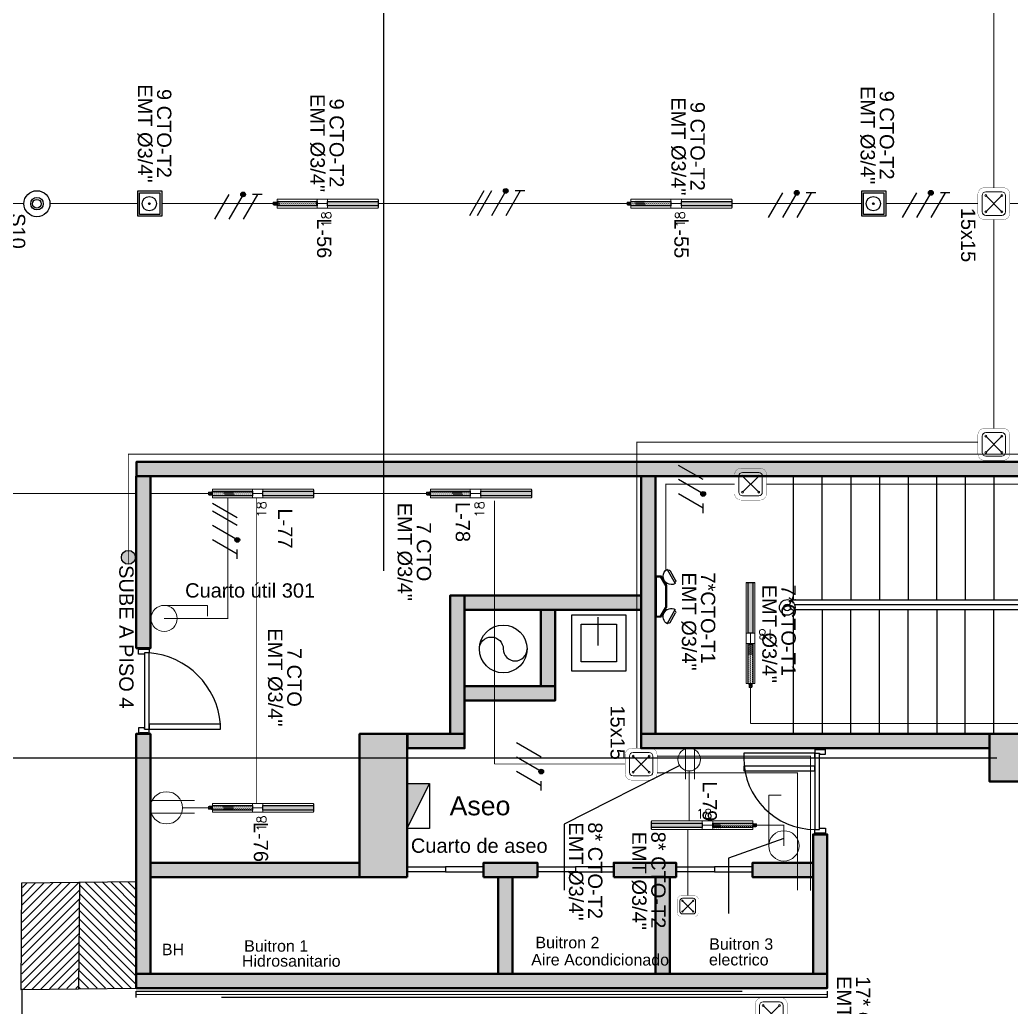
# Model space of a CAD drawing. Header units: millimetres. Extents: x -430 to 508, y 26 to 957.
# Drawn here: x 168.14 to 178.53, y 51.62 to 61.96 of the extents above; entities that cross this region are included whole.
import ezdxf
from ezdxf.enums import TextEntityAlignment as Align
from ezdxf.lldxf.tags import DXFTag

# ---------------------------------------------------------------- set-up
doc = ezdxf.new("R2010")
doc.units = ezdxf.units.MM
for name, pattern in [('Center', [50.8, 31.75, -6.35, 6.35, -6.35]), ('CENTER2', [28.575, 19.05, -3.175, 3.175, -3.175]), ('CONTINUA', [0]), ('DASHED2', [9.525, 6.35, -3.175]), ('HIDDEN', [9.525, 6.35, -3.175]), ('LÍNEAS_OCULTASX2', [0.75, 0.5, -0.25])]:
    doc.linetypes.add(name, pattern=pattern)
for name, color, linetype in [('-ALAMBRADO', 7, 'Continuous'), ('-CN-GYD-ILUMINACION-EM', 1, 'Continuous'), ('-CN-GYD-TEXTOS', 7, 'Continuous'), ('-parquead', 8, 'Continuous'), ('A-HATCH CONCRETO', 8, 'Continuous'), ('AMOBLAMIENTO', 8, 'Continuous'), ('AREA CIRCULACION', 8, 'Continuous'), ('AREA PARQUEO', 8, 'Continuous'), ('CAJA DE PASO', 86, 'Continuous'), ('F-2', 8, 'Continuous'), ('GG_EMERGENCIA 03', 1, 'Continuous'), ('GG_LUMINARIA LED HERMETICA', 1, 'Continuous'), ('GG_PISO 3', 8, 'Continuous'), ('LUMINARIA DE EMERGENCIA', 1, 'Continuous'), ('LUZ LED INDIRECTA', 7, 'Continuous'), ('MUEBLE', 8, 'Continuous'), ('NORTE', 7, 'Continuous'), ('SENSOR MOVIMIENTO', 3, 'Continuous'), ('TB', 7, 'Continuous'), ('Textos-espacios', 8, 'Continuous')]:
    doc.layers.add(name, color=color, linetype=linetype)
for name, color, linetype, lineweight in [('-CN-GYD-INTERRUPTORES DE PARED', 3, 'Continuous', 20), ('-CN-GYD-TOMACORRIENTES', 1, 'Continuous', 18), ('-CN-GYD-TUBERÍA PRINCIPAL ILUMINACION', 5, 'Continuous', 5), ('-CN-GYD-TUBERÍA TOMACORRIENTE PVC', 86, 'Continuous', 18), ('-EL-Texto Tomas', 7, 'Continuous', 0), ('_TEXTO', 7, 'Continuous', 9), ('Estructura', 250, 'Continuous', 40), ('LUMINARIA DE EMERGENCIA PARA SOBREPONER', 1, 'Continuous', 25), ('Muro', 250, 'Continuous', 40), ('TEXTOS', 250, 'Continuous', 20)]:
    doc.layers.add(name, color=color, linetype=linetype, lineweight=lineweight)
doc.layers.add('Columna', color=7, linetype='Continuous', lineweight=40, true_color=0x4d4d4d)
doc.layers.add('DIM-25', color=8, linetype='Continuous', plot=False)
doc.layers.add('EJE-ESTRUCTURA', color=7, linetype='Center', true_color=0xbdbdbd)
doc.layers.add('JCA_HATCH 254', color=7, linetype='Continuous', true_color=0xcfcfcf)
doc.styles.add('CORPORATIVO', font='simplex.shx')
doc.styles.add('GYD', font='arial.ttf', dxfattribs={"height": 2.5})
doc.styles.add('ROMANS', font='arial.ttf')
doc.styles.get("Standard").update_dxf_attribs({"font": 'arial.ttf'})
tags = doc.linetypes.add('EMT_LINE', pattern='A,0.5,-0.2,["EMT",Standard,S=0.1,R=0,X=-0.1,Y=-0.05],-0.25', length=0.95).pattern_tags.tags
tags[6] = DXFTag(74, 10)
pattern_1 = [(270, (73.633, 4.985), (10.40324, -6.00631), [1.50158, -10.51105]), (360, (73.6335, 4.2344), (10.40324, 6.00631), [0.75079, -20.05569]), (360, (73.6335, 4.047), (10.40324, 6.00631), [0.60063, -20.20584]), (360, (73.6335, 4.422), (10.40324, 6.00631), [0.60063, -20.20584]), (330, (73.633, 3.859), (10.40324, 6.00631), [0.4805, -11.53212]), (30, (73.633, 4.61), (4e-09, 12.01262), [0.4805, -11.53212])]

# ---------------------------------------------------------------- blocks, each defined once
blk = doc.blocks.new('GG_HERMETICA')
h = blk.add_hatch()
h.set_pattern_fill('SWAMP', color=252, scale=0.472938, angle=270)
h.set_pattern_definition(pattern_1)
h.paths.add_polyline_path([(-20, -24), (-20, 23), (-550, 23), (-550, -24)])
h = blk.add_hatch()
h.set_pattern_fill('SWAMP', color=252, scale=0.472938, angle=270)
h.set_pattern_definition(pattern_1)
h.paths.add_polyline_path([(509, -24), (509, 24), (90, 23), (90, -24)])
at = {"layer": '-CN-GYD-INTERRUPTORES DE PARED', "color": 1}
blk.add_line((-20, 0), (90, 0), dxfattribs=at)
at = {"layer": '-CN-GYD-INTERRUPTORES DE PARED', "color": 1, "extrusion": (0, 0, -1)}
blk.add_lwpolyline([(20, -46), (550, -46), (550, 46), (20, 46)], dxfattribs=at)
at = {"layer": '-CN-GYD-INTERRUPTORES DE PARED', "color": 1}
for points in [[(509, -46), (509, 46)], [(513, 8), (512, 7), (512, 3), (511, 0), (511, -13), (509, -13), (509, 0), (509, 13), (511, 13), (511, 0), (512, -3), (512, -7), (513, -8)], [(519, 12), (519, 17), (513, 17), (513, 17), (512, 16), (511, 15), (511, 13), (512, 12), (513, 11), (519, 11)], [(513, 11), (513, 8), (519, 8)], [(518, 17), (518, 11), (518, 8), (518, 0), (518, -8), (518, -11), (518, -17)], [(528, -12), (528, -16), (520, -16), (520, -12), (520, 0), (520, 12), (519, 12), (519, 0), (519, -12), (520, -12)], [(520, 12), (520, 16), (528, 16), (528, 12)], [(528, 8), (520, 8)], [(541, -14), (540, -16), (530, -16), (530, -12), (530, 0), (530, 12), (528, 12), (528, 0), (528, -12), (530, -12)], [(530, 12), (530, 16), (540, 16), (541, 14)], [(530, 7), (540, 7), (540, 9), (530, 9)], [(540, 9), (541, 11)], [(540, 7), (541, 4)], [(519, -12), (519, -17), (513, -17), (513, -17), (512, -16), (511, -15), (511, -13), (512, -12), (513, -11), (519, -11)], [(513, -11), (513, -8), (519, -8)], [(528, -8), (520, -8)], [(530, -7), (540, -7), (540, -9), (530, -9)], [(540, -7), (541, -4)], [(540, -9), (541, -11)]]:
    blk.add_lwpolyline(points, dxfattribs=at)
blk.add_lwpolyline([(550, -11), (550, 0), (550, 11), (548, 14), (546, 14), (541, 14), (541, 0), (541, -14), (546, -14), (548, -14)], close=True, dxfattribs=at)
for points in [[(509, 46, 0), (90, 46, 0), (-20, 46, 0), (-20, -46, 0), (90, -46, 0), (90, 46, 0)], [(90, -46, 0), (509, -46, 0)]]:
    blk.add_polyline3d(points, dxfattribs=at)
at = {"ltscale": 0.3}
blk.add_line((-550, -40), (-550, 40), dxfattribs=at)
at = {"color": 1}
blk.add_lwpolyline([(-20, 23), (-20, -24), (-550, -24), (-550, 23)], close=True, dxfattribs=at)
blk.add_lwpolyline([(509, -24), (90, -24), (90, 23), (509, 23)], dxfattribs=at)
at = {"color": 7, "style": 'CORPORATIVO', "flags": 1}
for tag, p in [('TIPOCONTROL', (-554, 0)), ('CONTROL', (-554, 10)), ('ACTUADOR', (-554, -10))]:
    blk.add_attdef(tag, text='', height=2, dxfattribs=at).set_placement(p, align=Align.MIDDLE_RIGHT)
at = {"color": 7, "style": 'CORPORATIVO'}
blk.add_attdef('IDENTIFICACION', text='', height=2, dxfattribs=at).set_placement((0, 82), align=Align.BOTTOM_CENTER)
at = {"color": 7, "style": 'CORPORATIVO', "flags": 1}
for tag, p in [('FABRICANTE', (553, 16)), ('REFERENCIA', (553, 5)), ('LOCALIZACION', (553, -5)), ('POTENCIA', (553, -16))]:
    blk.add_attdef(tag, text='', height=2, dxfattribs=at).set_placement(p, align=Align.MIDDLE_LEFT)
at = {"color": 7, "style": 'CORPORATIVO'}
blk.add_attdef('CIRCUITO', text='', height=2, dxfattribs=at).set_placement((532, -92), align=Align.TOP_LEFT)
blk = doc.blocks.new('O6C20-MDW')
at = {"layer": 'SENSOR MOVIMIENTO'}
for radius in [129.5, 62.1, 43.1]:
    blk.add_circle((63166.2, 32656.5), radius, dxfattribs=at)
blk = doc.blocks.new('Caja de paso')
at = {"layer": '-CN-GYD-TUBERÍA TOMACORRIENTE PVC', "const_width": 0.00173}
blk.add_lwpolyline([(-0.1111, 0.0667), (-0.1111, -0.0667, 0.414214), (-0.0667, -0.1111), (0.0667, -0.1111, 0.414214), (0.1111, -0.0667), (0.1111, 0.0667, 0.414214), (0.0667, 0.1111), (-0.0667, 0.1111, 0.414214)], format="xyb", close=True, dxfattribs=at)
at = {"layer": '-CN-GYD-TUBERÍA TOMACORRIENTE PVC'}
blk.add_lwpolyline([(-0.0566, -0.0819), (0.0566, -0.0819, 0.414214), (0.0819, -0.0566), (0.0819, 0.0566, 0.414214), (0.0566, 0.0819), (-0.0566, 0.0819, 0.414214), (-0.0819, 0.0566), (-0.0819, -0.0566, 0.414214)], format="xyb", close=True, dxfattribs=at)
at = {"layer": '-CN-GYD-TUBERÍA TOMACORRIENTE PVC', "linetype": 'LÍNEAS_OCULTASX2'}
for points in [[(-0.0566, 0.0566), (0.0566, -0.0566)], [(0.0566, 0.0566), (-0.0566, -0.0566)]]:
    blk.add_lwpolyline(points, dxfattribs=at)
at = {"layer": '-CN-GYD-TUBERÍA TOMACORRIENTE PVC'}
for centre in [(-0.0566, 0.0566), (0.0566, 0.0566), (-0.0566, -0.0566), (0.0566, -0.0566)]:
    blk.add_circle(centre, 0.00665, dxfattribs=at)
blk = doc.blocks.new('Tomas BD1')
at = {"lineweight": 0}
blk.add_line((0.115, -0.318), (0.115, 0.588), dxfattribs=at)
blk.add_lwpolyline([(-0.154, -0.297), (-0.154, 0.588)], dxfattribs=at)
blk.add_circle((0, 0), 0.338, dxfattribs=at)
at = {"layer": '-EL-Texto Tomas', "color": 7, "style": 'ROMANS'}
for tag, p, height, flags in [('POTENCIA(W)', (0.878, 0.595), 0.321, 9), ('TABLERO', (0.316, 0.654), 0.273, 8), ('CTO', (-0.059, 0.65), 0.273, 8)]:
    blk.add_attdef(tag, p, '', height=height, rotation=90, dxfattribs=dict(at, flags=flags))
at = {"layer": '-EL-Texto Tomas', "style": 'ROMANS', "flags": 9}
blk.add_attdef('USO', (-0.84, 0.589), '', height=0.35, rotation=90, dxfattribs=at)
blk = doc.blocks.new('TB')
at = {"layer": 'TB'}
h = blk.add_hatch(color=256, dxfattribs=at)
h.dxf.hatch_style = 1
h.paths.add_polyline_path([(0.1564, 0), (-0.1564, 0.1562), (-0.1564, 0)])
blk.add_lwpolyline([(-0.1564, 0.1562), (0.1564, 0.1562), (0.1564, 0), (-0.1564, 0)], close=True, dxfattribs=at)
blk.add_lwpolyline([(0.1564, 0), (-0.1564, 0.1562)], dxfattribs=at)
blk = doc.blocks.new('A$Cc7fbbbd8')
at = {"layer": 'GG_EMERGENCIA 03', "ltscale": 0.3}
h = blk.add_hatch(dxfattribs=at)
h.set_pattern_fill('ANSI31', color=256, scale=0.0005, angle=90)
h.set_pattern_definition([(135, (0.0614115, 0.0595737), (-0.00112253, -0.00112253), [])])
edge = h.paths.add_edge_path()
edge.add_arc((0.0614, 0.1), 0.00475, 0, 360)
for points in [[(-0.005, 0.0348), (-0.005, 0.1606), (0.1278, 0.1606), (0.1278, 0.0348)], [(0.005, 0.0448), (0.005, 0.1506), (0.1178, 0.1506), (0.1178, 0.0448)]]:
    blk.add_lwpolyline(points, close=True, dxfattribs=at)
for radius in [0.0376, 0.00475]:
    blk.add_circle((0.0614, 0.1), radius, dxfattribs=at)
blk = doc.blocks.new('AU_SENSOR MOVIMIENTO')
at = {"color": 0}
for radius in [0.08, 0.034]:
    blk.add_circle((0, 0), radius, dxfattribs=at)
blk = doc.blocks.new('*U528')
at = {"layer": '-CN-GYD-ILUMINACION-EM', "ltscale": 0.3}
for p, q in [((-145, 270), (-200, 170)), ((-114, 285), (-197, 136)), ((-119, 277), (-119, 277)), ((-193, 144), (-193, 144)), ((-145, -270), (-200, -170)), ((-114, -285), (-197, -136)), ((-193, -144), (-193, -144)), ((-119, -277), (-119, -277))]:
    blk.add_line(p, q, dxfattribs=at)
at = {"layer": '-CN-GYD-ILUMINACION-EM'}
for p, q in [((0, 217), (-46, 217)), ((0, -217), (0, 217)), ((-104, 116), (-104, -116)), ((-94, 114), (-94, -114)), ((0, 207), (-40, 207)), ((-40, -207), (0, -207)), ((-46, -217), (0, -217))]:
    blk.add_line(p, q, dxfattribs=at)
for points in [[(-46, 217), (-104, 116)], [(-96, 130), (-110, 138)], [(-40, 207), (-94, 114)], [(-56, 199), (-70, 208)], [(-96, -130), (-110, -138)], [(-46, -217), (-104, -116)], [(-40, -207), (-94, -114)], [(-56, -199), (-70, -208)]]:
    blk.add_lwpolyline(points, dxfattribs=at)
at = {"layer": '-CN-GYD-ILUMINACION-EM', "ltscale": 0.3}
for centre, radius, start, end in [((-156, 211), 85.5, 240.9715, 60.9715), ((-128, 260), 19.1, 60.9715, 150.9715), ((-183, 161), 19.1, 150.9715, 240.9715), ((-183, -161), 19.1, 119.0285, 209.0285), ((-156, -211), 85.5, 299.0285, 119.0285), ((-128, -260), 19.1, 209.0285, 299.0285)]:
    blk.add_arc(centre, radius, start, end, dxfattribs=at)
at = {"layer": '-CN-GYD-TEXTOS', "style": 'GYD'}
blk.add_attdef('5', (-68, -406), '', height=125, rotation=90, dxfattribs=at)
blk = doc.blocks.new('3x')
at = {"layer": '-ALAMBRADO'}
h = blk.add_hatch(color=256, dxfattribs=at)
edge = h.paths.add_edge_path()
edge.add_arc((0.078, 0.13), 0.025, 0, 360)
for p, q in [((-0.152, 0.13), (-0.302, -0.13)), ((-0.072, 0.13), (-0.222, -0.13)), ((0.078, 0.13), (-0.072, -0.13)), ((0.228, 0.13), (0.078, -0.13))]:
    blk.add_line(p, q, dxfattribs=at)
blk.add_lwpolyline([(0.278, 0.13), (0.178, 0.13)], dxfattribs=at)
blk.add_circle((0.078, 0.13), 0.025, dxfattribs=at)
blk = doc.blocks.new('*U27')
at = {"layer": '-ALAMBRADO'}
blk.add_blockref('3x', (0, 0), dxfattribs=at)
blk = doc.blocks.new('2x')
at = {"layer": '-ALAMBRADO'}
h = blk.add_hatch(color=256, dxfattribs=at)
edge = h.paths.add_edge_path()
edge.add_arc((0.075, 0.13), 0.025, 0, 360)
for p, q in [((-0.075, 0.13), (-0.225, -0.13)), ((0.075, 0.13), (-0.075, -0.13)), ((0.225, 0.13), (0.075, -0.13))]:
    blk.add_line(p, q, dxfattribs=at)
blk.add_lwpolyline([(0.275, 0.13), (0.175, 0.13)], dxfattribs=at)
blk.add_circle((0.075, 0.13), 0.025, dxfattribs=at)
blk = doc.blocks.new('*U23')
at = {"layer": '-ALAMBRADO'}
blk.add_blockref('2x', (0, 0), dxfattribs=at)
blk = doc.blocks.new('estructura etapa 3')
at = {"layer": 'Columna', "transparency": 33554687}
h = blk.add_hatch(color=256, dxfattribs=at)
h.dxf.hatch_style = 1
h.paths.add_polyline_path([(-876.45, -6659.124), (-876.95, -6659.124), (-876.95, -6657.624), (-876.45, -6657.624)])
h.paths.add_polyline_path([(-867.95, -6659.124), (-868.45, -6659.124), (-868.45, -6657.624), (-867.95, -6657.624)])
h.paths.add_polyline_path([(-860.452, -6659.124), (-860.952, -6659.124), (-860.952, -6657.624), (-860.452, -6657.624)])
h.paths.add_polyline_path([(-856.154, -6658.124), (-856.154, -6657.624), (-856.654, -6657.624), (-856.654, -6658.124)])
h.paths.add_polyline_path([(-883.95, -6659.124), (-884.45, -6659.124), (-884.45, -6657.624), (-883.95, -6657.624)])
h.paths.add_polyline_path([(-891.651, -6658.124), (-891.651, -6657.624), (-892.35, -6657.624), (-892.35, -6658.124)])
h.paths.add_polyline_path([(-849.354, -6658.124), (-849.354, -6657.624), (-850.055, -6657.624), (-850.055, -6658.124)])
h.paths.add_polyline_path([(-849.354, -6668.199), (-849.354, -6667.599), (-849.854, -6667.599), (-849.854, -6668.199)])
h.paths.add_polyline_path([(-856.154, -6668.149), (-856.154, -6667.649), (-856.654, -6667.649), (-856.654, -6668.149)])
h.paths.add_polyline_path([(-859.952, -6667.649), (-859.952, -6668.149), (-861.452, -6668.149), (-861.452, -6667.649)])
h.paths.add_polyline_path([(-868.95, -6667.649), (-868.95, -6668.149), (-867.45, -6668.149), (-867.45, -6667.649)])
h.paths.add_polyline_path([(-875.95, -6667.649), (-875.95, -6668.149), (-877.45, -6668.149), (-877.45, -6667.649)])
h.paths.add_polyline_path([(-884.95, -6667.649), (-884.95, -6668.149), (-883.45, -6668.149), (-883.45, -6667.649)])
h.paths.add_polyline_path([(-891.85, -6668.199), (-891.851, -6667.599), (-892.35, -6667.599), (-892.349, -6668.199)])
h.paths.add_polyline_path([(-891.85, -6676.199), (-891.85, -6675.599), (-892.349, -6675.599), (-892.349, -6676.199)])
h.paths.add_polyline_path([(-884.95, -6675.649), (-884.95, -6676.149), (-883.45, -6676.149), (-883.45, -6675.649)])
h.paths.add_polyline_path([(-875.95, -6675.649), (-875.95, -6676.149), (-877.45, -6676.149), (-877.45, -6675.649)])
h.paths.add_polyline_path([(-868.95, -6675.649), (-868.95, -6676.149), (-867.45, -6676.149), (-867.45, -6675.649)])
h.paths.add_polyline_path([(-859.952, -6675.649), (-859.952, -6676.149), (-861.452, -6676.149), (-861.452, -6675.649)])
h.paths.add_polyline_path([(-856.154, -6676.149), (-856.154, -6675.649), (-856.654, -6675.649), (-856.654, -6676.149)])
h.paths.add_polyline_path([(-849.354, -6676.199), (-849.354, -6675.599), (-849.854, -6675.599), (-849.854, -6676.199)])
h.paths.add_polyline_path([(-849.354, -6686.299), (-849.354, -6685.699), (-849.854, -6685.699), (-849.854, -6686.299)])
h.paths.add_polyline_path([(-856.154, -6686.249), (-856.154, -6685.749), (-856.654, -6685.749), (-856.654, -6686.249)])
h.paths.add_polyline_path([(-859.952, -6685.749), (-859.952, -6686.249), (-861.452, -6686.249), (-861.452, -6685.749)])
h.paths.add_polyline_path([(-868.95, -6685.749), (-868.95, -6686.249), (-867.45, -6686.249), (-867.45, -6685.749)])
h.paths.add_polyline_path([(-875.95, -6685.749), (-875.95, -6686.249), (-877.45, -6686.249), (-877.45, -6685.749)])
h.paths.add_polyline_path([(-884.95, -6685.749), (-884.95, -6686.249), (-883.45, -6686.249), (-883.45, -6685.749)])
h.paths.add_polyline_path([(-891.847, -6686.299), (-891.851, -6685.699), (-892.35, -6685.699), (-892.346, -6686.299)])
h.paths.add_polyline_path([(-891.651, -6694.249), (-891.651, -6693.749), (-892.35, -6693.749), (-892.35, -6694.249)])
h.paths.add_polyline_path([(-884.95, -6693.749), (-884.95, -6694.249), (-883.45, -6694.249), (-883.45, -6693.749)])
h.paths.add_polyline_path([(-875.95, -6693.749), (-875.95, -6694.249), (-877.45, -6694.249), (-877.45, -6693.749)])
h.paths.add_polyline_path([(-868.95, -6693.749), (-868.95, -6694.249), (-867.45, -6694.249), (-867.45, -6693.749)])
h.paths.add_polyline_path([(-859.952, -6693.749), (-859.952, -6694.249), (-861.452, -6694.249), (-861.452, -6693.749)])
h.paths.add_polyline_path([(-856.054, -6694.249), (-856.054, -6693.749), (-856.654, -6693.749), (-856.654, -6694.249)])
h.paths.add_polyline_path([(-849.353, -6694.294), (-849.354, -6693.699), (-849.855, -6693.699), (-849.854, -6694.294)])
h.paths.add_polyline_path([(-849.358, -6703.974), (-849.353, -6703.374), (-849.854, -6703.374), (-849.859, -6703.974)])
h.paths.add_polyline_path([(-856.054, -6703.924), (-856.054, -6703.424), (-856.654, -6703.424), (-856.654, -6703.924)])
h.paths.add_polyline_path([(-861.847, -6703.424), (-860.347, -6703.424), (-860.347, -6703.924), (-861.847, -6703.924)])
h.paths.add_polyline_path([(-867.95, -6704.924), (-867.95, -6703.424), (-868.45, -6703.424), (-868.45, -6704.924)])
h.paths.add_polyline_path([(-876.45, -6704.924), (-876.45, -6703.424), (-876.95, -6703.424), (-876.95, -6704.924)])
h.paths.add_polyline_path([(-883.95, -6704.924), (-883.95, -6703.424), (-884.45, -6703.424), (-884.45, -6704.924)])
h.paths.add_polyline_path([(-891.651, -6703.924), (-891.651, -6703.424), (-892.35, -6703.424), (-892.35, -6703.924)])
h.paths.add_polyline_path([(-891.65, -6711.949), (-891.65, -6711.449), (-892.35, -6711.449), (-892.35, -6711.949)])
h.paths.add_polyline_path([(-883.95, -6709.549), (-883.95, -6711.949), (-884.45, -6711.949), (-884.45, -6709.549)])
h.paths.add_polyline_path([(-876.95, -6709.549), (-876.95, -6711.949), (-876.45, -6711.949), (-876.45, -6709.549)])
h.paths.add_polyline_path([(-868.45, -6709.549), (-868.45, -6711.949), (-867.95, -6711.949), (-867.95, -6709.549)])
h.paths.add_polyline_path([(-860.952, -6711.949), (-860.952, -6709.549), (-860.452, -6709.549), (-860.452, -6711.949)])
h.paths.add_polyline_path([(-855.954, -6711.949), (-855.954, -6711.449), (-856.654, -6711.449), (-856.654, -6711.949)])
h.paths.add_polyline_path([(-849.354, -6711.949), (-849.354, -6711.449), (-850.054, -6711.449), (-850.054, -6711.949)])
edge = h.paths.add_edge_path()
edge.add_line((-876.7, -6657.34), (-876.7, -6714.914))
at = {"layer": 'EJE-ESTRUCTURA'}
for p, q in [((-868.2, -6657.265), (-868.2, -6714.914)), ((-893.52, -6703.674), (-848.943, -6703.674))]:
    blk.add_line(p, q, dxfattribs=at)
at = {"layer": 'Estructura'}
for points in [[(-867.95, -6704.924), (-867.95, -6703.424), (-868.45, -6703.424), (-868.45, -6704.924)], [(-861.847, -6703.424), (-860.347, -6703.424), (-860.347, -6703.924), (-861.847, -6703.924)]]:
    blk.add_lwpolyline(points, close=True, dxfattribs=at)
blk = doc.blocks.new('A$C972f9415')
at = {"layer": 'A-HATCH CONCRETO', "ltscale": 0.03}
h = blk.add_hatch(color=256, dxfattribs=at)
h.dxf.hatch_style = 1
h.paths.add_polyline_path([(35.964, 13.647), (34.113, 13.647), (34.113, 13.497), (34.913, 13.497), (34.913, 12.697), (34.113, 12.697), (34.113, 12.547), (35.063, 12.547), (35.063, 13.497), (35.964, 13.497)])
h.paths.add_polyline_path([(34.113, 13.647), (34.112, 12.046), (33.513, 12.046), (33.513, 12.196), (33.962, 12.196), (33.963, 13.647)])
at = {"layer": 'JCA_HATCH 254', "linetype": 'Continuous', "ltscale": 0.3, "true_color": 0x636466, "transparency": 33554687}
h = blk.add_hatch(color=251, dxfattribs=at)
h.dxf.hatch_style = 1
h.paths.add_polyline_path([(46.263, 15.046), (30.674, 15.046), (30.674, 14.896), (46.263, 14.896)])
h = blk.add_hatch(color=251, dxfattribs=at)
h.dxf.hatch_style = 1
h.paths.add_polyline_path([(30.673, 14.896), (30.673, 13.095), (30.823, 13.095), (30.823, 14.896)])
h = blk.add_hatch(color=251, dxfattribs=at)
h.dxf.hatch_style = 1
h.paths.add_polyline_path([(35.964, 14.896), (35.963, 12.196), (36.114, 12.196), (36.114, 14.896)])
h = blk.add_hatch(color=251, dxfattribs=at)
h.dxf.hatch_style = 1
h.paths.add_polyline_path([(30.672, 9.683), (30.671, 12.196), (30.82, 12.196), (30.822, 9.683)])
h = blk.add_hatch(color=251, dxfattribs=at)
h.dxf.hatch_style = 1
h.paths.add_polyline_path([(39.615, 12.196), (35.963, 12.196), (35.963, 12.046), (39.615, 12.046)])
h = blk.add_hatch(color=251, dxfattribs=at)
h.dxf.hatch_style = 1
h.paths.add_polyline_path([(37.914, 9.683), (37.764, 9.683), (37.764, 11.144), (37.914, 11.144)])
h = blk.add_hatch(color=251, dxfattribs=at)
h.dxf.hatch_style = 1
h.paths.add_polyline_path([(30.821, 10.696), (30.821, 10.846), (33.013, 10.846), (33.013, 10.696)])
h = blk.add_hatch(color=251, dxfattribs=at)
h.dxf.hatch_style = 1
h.paths.add_polyline_path([(34.312, 10.696), (34.312, 10.846), (34.876, 10.846), (34.876, 10.696)])
h = blk.add_hatch(color=251, dxfattribs=at)
h.dxf.hatch_style = 1
h.paths.add_polyline_path([(35.676, 10.696), (35.676, 10.846), (36.33, 10.846), (36.33, 10.696)])
h = blk.add_hatch(color=251, dxfattribs=at)
h.dxf.hatch_style = 1
h.paths.add_polyline_path([(37.764, 10.695), (37.764, 10.845), (37.13, 10.846), (37.13, 10.696)])
at = {"layer": 'JCA_HATCH 254'}
h = blk.add_hatch(dxfattribs=at)
h.set_pattern_fill('ANSI31', color=256, scale=0.02, style=0)
h.set_pattern_definition([(45, (145.04803, 3414.952095), (-0.0449012806, 0.0449012806), [])])
h.paths.add_polyline_path([(30.076, 10.641), (29.48, 10.633), (29.472, 9.52), (30.066, 9.529)])
h = blk.add_hatch(dxfattribs=at)
h.set_pattern_fill('ANSI31', color=256, scale=0.02, angle=90, style=0)
h.set_pattern_definition([(135, (145.039956, 3414.405384), (-0.0449012806, -0.0449012806), [])])
h.paths.add_polyline_path([(30.076, 10.644), (30.671, 10.646), (30.672, 9.534), (30.066, 9.53)])
at = {"layer": 'JCA_HATCH 254', "linetype": 'Continuous', "ltscale": 0.3, "true_color": 0x636466, "transparency": 33554687}
h = blk.add_hatch(color=251, dxfattribs=at)
h.dxf.hatch_style = 1
h.paths.add_polyline_path([(34.616, 9.683), (34.466, 9.683), (34.466, 10.696), (34.616, 10.696)])
h = blk.add_hatch(color=251, dxfattribs=at)
h.dxf.hatch_style = 1
h.paths.add_polyline_path([(36.265, 9.683), (36.115, 9.683), (36.115, 10.696), (36.265, 10.696)])
h = blk.add_hatch(color=251, dxfattribs=at)
h.dxf.hatch_style = 1
h.paths.add_polyline_path([(30.671, 9.683), (37.914, 9.683), (37.914, 9.533), (30.671, 9.533)])
at = {"layer": '-parquead'}
blk.add_lwpolyline([(29.474, 9.526), (29.474, 8.33), (30.671, 8.33), (30.671, 6.131)], dxfattribs=at)
at = {"layer": 'AMOBLAMIENTO'}
blk.add_line((35.51, 13.419), (35.51, 13.122), dxfattribs=at)
for points in [[(35.804, 13.444), (35.804, 12.855), (35.236, 12.855), (35.236, 13.444)], [(35.706, 13.347), (35.706, 12.953), (35.334, 12.953), (35.334, 13.347)]]:
    blk.add_lwpolyline(points, close=True, dxfattribs=at)
blk.add_lwpolyline([(34.268, 13.086, -1), (34.518, 13.086, 1), (34.768, 13.086)], format="xyb", dxfattribs=at)
blk.add_circle((34.518, 13.086), 0.25, dxfattribs=at)
at = {"layer": 'AREA CIRCULACION', "linetype": 'CENTER2', "ltscale": 0.3}
for p, q in [((37.56, 13.597), (37.56, 14.897)), ((37.86, 13.597), (37.86, 14.897)), ((38.16, 14.897), (38.16, 13.597)), ((38.46, 14.897), (38.46, 13.597)), ((38.76, 14.897), (38.76, 13.597)), ((39.06, 13.597), (39.06, 14.897)), ((39.36, 14.897), (39.36, 13.597)), ((39.66, 14.897), (39.66, 13.597)), ((37.86, 13.497), (37.86, 12.197)), ((38.16, 12.197), (38.16, 13.497)), ((38.46, 12.197), (38.46, 13.497)), ((38.76, 12.197), (38.76, 13.497)), ((39.06, 13.497), (39.06, 12.197)), ((39.36, 12.197), (39.36, 13.497)), ((39.66, 12.197), (39.66, 13.497))]:
    blk.add_line(p, q, dxfattribs=at)
at = {"layer": 'AREA CIRCULACION', "linetype": 'CONTINUA', "ltscale": 0.3}
blk.add_line((37.56, 12.199), (37.56, 13.498), dxfattribs=at)
at = {"layer": 'AREA PARQUEO'}
for p, q in [((40.56, 13.597), (37.566, 13.597)), ((40.56, 13.547), (37.566, 13.547)), ((40.56, 13.497), (37.566, 13.497))]:
    blk.add_line(p, q, dxfattribs=at)
blk.add_arc((37.566, 13.547), 0.05, 90, 270, dxfattribs=at)
at = {"layer": 'DIM-25'}
for centre, radius, start, end in [((30.744, 12.235), 0.813, 4.4044, 85.5422), ((37.789, 11.945), 0.751, 180.044, 269.4867)]:
    blk.add_arc(centre, radius, start, end, dxfattribs=at)
at = {"layer": 'F-2'}
for points in [[(30.795, 13.096), (30.795, 13.084), (30.708, 13.084), (30.708, 13.096)], [(30.757, 13.046), (30.757, 13.033), (30.695, 13.033), (30.695, 13.084), (30.807, 13.084), (30.807, 13.046)], [(30.757, 12.247), (30.757, 12.26), (30.695, 12.26), (30.695, 12.209), (30.807, 12.209), (30.807, 12.247)], [(30.795, 12.196), (30.795, 12.209), (30.708, 12.209), (30.708, 12.196)], [(37.833, 11.983), (37.895, 11.983), (37.895, 12.033), (37.783, 12.033), (37.783, 11.995), (37.833, 11.995), (37.833, 11.983)], [(37.783, 11.995), (37.783, 11.194), (37.833, 11.194), (37.833, 11.995)], [(37.795, 12.046), (37.795, 12.033), (37.883, 12.033), (37.883, 12.046)], [(37.833, 11.194), (37.833, 11.207), (37.895, 11.207), (37.895, 11.156), (37.783, 11.156), (37.783, 11.194)], [(37.795, 11.144), (37.795, 11.156), (37.883, 11.156), (37.883, 11.144)]]:
    blk.add_lwpolyline(points, dxfattribs=at)
for points in [[(30.757, 12.247), (30.807, 12.247), (30.807, 13.046), (30.757, 13.046)], [(30.807, 12.298), (30.807, 12.247), (31.555, 12.247), (31.555, 12.298)], [(37.783, 11.945), (37.783, 11.995), (37.039, 11.995), (37.039, 11.945)], [(33.912, 10.803), (33.912, 10.752), (33.512, 10.752), (33.512, 10.803)], [(33.912, 10.803), (33.912, 10.752), (34.312, 10.752), (34.312, 10.803)], [(35.276, 10.803), (35.276, 10.752), (34.876, 10.752), (34.876, 10.803)], [(35.276, 10.803), (35.276, 10.752), (35.676, 10.752), (35.676, 10.803)], [(36.73, 10.803), (36.73, 10.752), (36.33, 10.752), (36.33, 10.803)], [(36.73, 10.803), (36.73, 10.752), (37.13, 10.752), (37.13, 10.803)]]:
    blk.add_lwpolyline(points, close=True, dxfattribs=at)
at = {"layer": 'JCA_HATCH 254'}
blk.add_line((30.076, 10.641), (30.067, 9.528), dxfattribs=at)
blk.add_lwpolyline([(30.671, 10.646), (29.47, 10.633), (29.462, 9.52), (30.672, 9.533)], close=True, dxfattribs=at)
at = {"layer": 'Muro'}
for points in [[(46.263, 15.046), (30.674, 15.046), (30.674, 14.896), (46.263, 14.896)], [(30.673, 14.896), (30.673, 13.095), (30.823, 13.095), (30.823, 14.896)], [(34.113, 13.647), (34.112, 12.196), (33.962, 12.196), (33.963, 13.647)], [(35.964, 13.647), (34.113, 13.647), (34.113, 13.497), (35.964, 13.497)], [(35.063, 12.697), (35.063, 13.497), (34.913, 13.497), (34.913, 12.697)], [(35.063, 12.697), (34.113, 12.697), (34.113, 12.547), (35.063, 12.547)], [(30.672, 9.683), (30.671, 12.196), (30.82, 12.196), (30.822, 9.683)], [(34.112, 12.196), (33.513, 12.196), (33.513, 12.046), (34.112, 12.046)], [(39.615, 12.196), (35.963, 12.196), (35.963, 12.046), (39.615, 12.046)], [(37.914, 9.683), (37.764, 9.683), (37.764, 11.144), (37.914, 11.144)], [(35.676, 10.696), (35.676, 10.846), (36.33, 10.846), (36.33, 10.696)], [(37.764, 10.695), (37.764, 10.845), (37.13, 10.846), (37.13, 10.696)], [(30.671, 9.683), (37.914, 9.683), (37.914, 9.533), (30.671, 9.533)]]:
    blk.add_lwpolyline(points, close=True, dxfattribs=at)
for points, elevation in [([(35.964, 14.896), (35.963, 12.196), (36.114, 12.196), (36.114, 14.896)], 1207.545), ([(30.821, 10.696), (30.821, 10.846), (33.013, 10.846), (33.013, 10.696)], 2415.091), ([(34.312, 10.696), (34.312, 10.846), (34.876, 10.846), (34.876, 10.696)], 2415.091), ([(34.616, 9.683), (34.466, 9.683), (34.466, 10.696), (34.616, 10.696)], 2415.091), ([(36.265, 9.683), (36.115, 9.683), (36.115, 10.696), (36.265, 10.696)], 1207.545)]:
    blk.add_lwpolyline(points, close=True, dxfattribs=dict(at, elevation=elevation))
blk.add_blockref('estructura etapa 3', (901.462, 6715.62), dxfattribs=at)
at = {"layer": 'Textos-espacios'}
for s, p in [('Cuarto útil 301', (31.184, 13.625)), ('Cuarto de aseo', (33.55, 10.951))]:
    blk.add_text(s, height=0.15, rotation=359.9331, dxfattribs=at).set_placement(p)

msp = doc.modelspace()

# ---------------------------------------------------------------- hatches: boundary and pattern name
at = {"layer": '-CN-GYD-TUBERÍA PRINCIPAL ILUMINACION', "linetype": 'EMT_LINE', "ltscale": 15}
h = msp.add_hatch(color=256, dxfattribs=at)
h.dxf.hatch_style = 1
edge = h.paths.add_edge_path()
edge.add_arc((169.276, 56.332), 0.0729, 0, 360)

# ---------------------------------------------------------------- linework, layer by layer
at = {"layer": '-CN-GYD-INTERRUPTORES DE PARED', "color": 3, "extrusion": (0, 0, -1)}
for p, q in [((169.651, 55.829), (170.107, 55.829)), ((170.107, 55.829), (170.107, 55.717))]:
    msp.add_line(p, q, dxfattribs=at)
msp.add_lwpolyline([(-175.988, 53.309), (-175.988, 53.839), (-176.117, 53.839)], dxfattribs=at)
for centre, radius in [((-169.651, 55.692), 0.137), ((-176.146, 53.309), 0.159)]:
    msp.add_circle(centre, radius, dxfattribs=at)
at = {"layer": '-CN-GYD-TUBERÍA PRINCIPAL ILUMINACION', "linetype": 'EMT_LINE', "ltscale": 15, "const_width": 0.01}
for points in [[(178.346, 65.336), (178.346, 60.204)], [(166.785, 60.038), (168.182, 60.038)], [(168.454, 60.038), (169.375, 60.038)], [(169.626, 60.038), (170.794, 60.038)], [(171.894, 60.038), (174.502, 60.038)], [(175.602, 60.038), (176.962, 60.038)], [(177.214, 60.038), (178.179, 60.038)], [(178.513, 60.038), (179.634, 60.038)], [(178.346, 59.871), (178.346, 57.683)], [(178.179, 57.539), (174.605, 57.539), (174.605, 54.33)], [(185.337, 56.17), (185.337, 57.414), (169.276, 57.414), (169.276, 56.259)], [(175.63, 57.099), (174.909, 57.099), (174.908, 56.197)], [(180.296, 56.321), (180.296, 57.099), (175.963, 57.099)], [(166.528, 57), (169.36, 57)], [(169.51, 57), (170.116, 57)], [(170.318, 56.954), (170.318, 55.692), (169.651, 55.692)], [(170.621, 56.954), (170.621, 53.755)], [(171.216, 57), (172.4, 57)], [(173.112, 56.925), (173.112, 54.167)], [(179.573, 55.614), (179.573, 54.591), (175.797, 54.591)], [(175.797, 54.968), (175.797, 54.591)], [(174.817, 54.25), (176.424, 54.25), (176.424, 52.84)], [(174.484, 54.167), (173.112, 54.167)], [(174.817, 54.075), (176.288, 54.075), (176.288, 52.842)], [(175.153, 53.572), (175.153, 54.095)], [(170.116, 53.708), (169.844, 53.708)], [(175.86, 53.526), (176.146, 53.526), (176.146, 53.309)], [(175.139, 53.479), (175.139, 52.789)]]:
    msp.add_lwpolyline(points, dxfattribs=at)
msp.add_lwpolyline([(175.054, 54.15), (173.844, 53.537), (173.844, 52.845)])
msp.add_circle((169.276, 56.332), 0.0729)
at = {"layer": 'GG_PISO 3', "ltscale": 0.1}
msp.add_circle((173.205, 55.372), 0.25, dxfattribs=at)
at = {"layer": 'LUZ LED INDIRECTA', "color": 40, "linetype": 'CONTINUA', "ltscale": 0.3, "true_color": 0xf8d731, "const_width": 0.01}
msp.add_lwpolyline([(169.358, 51.751), (176.601, 51.751)], dxfattribs=at)
at = {"layer": 'LUZ LED INDIRECTA', "color": 0, "linetype": 'DASHED2'}
msp.add_lwpolyline([(176.601, 51.787), (176.601, 51.719), (169.357, 51.719), (169.357, 51.787)], close=True, dxfattribs=at)
at = {"layer": 'MUEBLE', "linetype": 'HIDDEN'}
msp.add_lwpolyline([(176.47, 54.095), (176.47, 54.145), (175.725, 54.145), (175.725, 54.095)], close=True, dxfattribs=at)
at = {"layer": 'NORTE'}
msp.add_lwpolyline([(176.146, 53.386), (175.565, 53.179), (175.565, 52.599)], dxfattribs=at)

# ---------------------------------------------------------------- block references
at = {"layer": '-CN-GYD-TOMACORRIENTES', "lineweight": 0}
for p, xscale, yscale, zscale, rotation in [((175.154, 54.213), 0.35, 0.35, 0.35, 180), ((169.675, 53.708), 0.5, 0.5, 0.5, 270)]:
    msp.add_blockref('Tomas BD1', p, dxfattribs=dict(at, xscale=xscale, yscale=yscale, zscale=zscale, rotation=rotation))
msp.add_blockref('A$C972f9415', (138.687, 42.286))
at = {"layer": '_TEXTO', "linetype": 'Continuous', "ltscale": 10}
for name, p, zscale in [('*U23', (170.404, 60.004), 0.5), ('*U27', (173.153, 60.041), 320), ('*U23', (176.206, 60.021), 0.5), ('*U23', (177.611, 60.021), 0.5)]:
    msp.add_blockref(name, p, dxfattribs=dict(at, zscale=zscale))
at = {"layer": '_TEXTO', "linetype": 'Continuous', "ltscale": 10, "rotation": 270}
for name, p, zscale in [('*U23', (175.17, 57.071), 0.5), ('*U27', (170.288, 56.593), 320), ('*U23', (173.473, 54.163), 0.5)]:
    msp.add_blockref(name, p, dxfattribs=dict(at, zscale=zscale))
at = {"layer": 'CAJA DE PASO', "linetype": 'Continuous', "ltscale": 10, "xscale": 1.5, "yscale": 1.5, "zscale": 45.18280937220077}
for p in [(178.346, 60.038), (178.346, 57.516), (175.797, 57.099), (174.65, 54.165), (176.014, 51.552)]:
    msp.add_blockref('Caja de paso', p, dxfattribs=at)
at = {"layer": 'CAJA DE PASO', "linetype": 'Continuous', "ltscale": 10, "zscale": 45.18280937220077}
msp.add_blockref('Caja de paso', (175.139, 52.678), dxfattribs=at)
at = {"layer": 'GG_LUMINARIA LED HERMETICA'}
ref = msp.add_blockref('GG_HERMETICA', (171.344, 60.038), dxfattribs=dict(at, xscale=0.001, yscale=0.001, zscale=0.001, rotation=180))
ref.add_attrib('IDENTIFICACION', '18', dxfattribs={"layer": '0', "color": 7, "height": 0.1, "rotation": 90, "style": 'CORPORATIVO'}).set_placement((171.431, 59.873), align=Align.BOTTOM_CENTER)
ref = msp.add_blockref('GG_HERMETICA', (175.052, 60.038), dxfattribs=dict(at, xscale=0.001, yscale=0.001, zscale=0.001, rotation=180))
ref.add_attrib('IDENTIFICACION', '18', dxfattribs={"layer": '0', "color": 7, "height": 0.1, "rotation": 90, "style": 'CORPORATIVO'}).set_placement((175.138, 59.873), align=Align.BOTTOM_CENTER)
ref = msp.add_blockref('GG_HERMETICA', (170.666, 57), dxfattribs=dict(at, xscale=0.001, yscale=0.001, zscale=0.001, rotation=180))
ref.add_attrib('IDENTIFICACION', '18', dxfattribs={"layer": '0', "color": 7, "height": 0.1, "rotation": 90, "style": 'CORPORATIVO'}).set_placement((170.752, 56.835), align=Align.BOTTOM_CENTER)
ref = msp.add_blockref('GG_HERMETICA', (172.95, 57), dxfattribs=dict(at, xscale=0.001, yscale=0.001, zscale=0.001, rotation=180))
ref.add_attrib('IDENTIFICACION', '18', dxfattribs={"layer": '0', "color": 7, "height": 0.1, "rotation": 90, "style": 'CORPORATIVO'}).set_placement((173.036, 56.835), align=Align.BOTTOM_CENTER)
ref = msp.add_blockref('GG_HERMETICA', (175.797, 55.518), dxfattribs=dict(at, xscale=0.001, yscale=0.001, zscale=0.001, rotation=270))
ref.add_attrib('IDENTIFICACION', '18', dxfattribs={"layer": '0', "color": 7, "height": 0.1, "rotation": 180, "style": 'CORPORATIVO'}).set_placement((175.962, 55.605), align=Align.BOTTOM_CENTER)
ref = msp.add_blockref('GG_HERMETICA', (170.666, 53.708), dxfattribs=dict(at, xscale=0.001, yscale=0.001, zscale=0.001, rotation=180))
ref.add_attrib('IDENTIFICACION', '18', dxfattribs={"layer": '0', "color": 7, "height": 0.1, "rotation": 90, "style": 'CORPORATIVO'}).set_placement((170.752, 53.543), align=Align.BOTTOM_CENTER)
ref = msp.add_blockref('GG_HERMETICA', (175.31, 53.525), dxfattribs=dict(at, xscale=0.001, yscale=0.001, zscale=0.001))
ref.add_attrib('IDENTIFICACION', '18', dxfattribs={"layer": '0', "color": 7, "height": 0.1, "style": 'CORPORATIVO'}).set_placement((175.31, 53.565), align=Align.BOTTOM_CENTER)
at = {"layer": 'GG_PISO 3', "xscale": 1.021946361346669, "yscale": 1.021946361346669, "zscale": 1.021946361346669, "rotation": 180}
msp.add_blockref('AU_SENSOR MOVIMIENTO', (176.181, 55.807), dxfattribs=at)
at = {"layer": 'LUMINARIA DE EMERGENCIA', "linetype": 'Continuous', "ltscale": 10, "xscale": -0.001, "yscale": 0.001, "zscale": 0.001}
msp.add_blockref('*U528', (174.81, 55.921), dxfattribs=at)
at = {"layer": 'LUMINARIA DE EMERGENCIA PARA SOBREPONER', "xscale": 2, "yscale": 2, "zscale": 2, "rotation": 89.99999999999997}
for p in [(169.696, 59.915), (177.283, 59.915)]:
    msp.add_blockref('A$Cc7fbbbd8', p, dxfattribs=at)
at = {"layer": 'SENSOR MOVIMIENTO', "lineweight": 0, "xscale": 0.00105193048980394, "yscale": 0.00105193048980394, "zscale": 0.00105193048980394}
msp.add_blockref('O6C20-MDW', (101.872, 25.685), dxfattribs=at)
at = {"layer": 'TB', "xscale": 1.5, "yscale": 1.5, "zscale": 1.5, "rotation": 270}
msp.add_blockref('TB', (172.199, 53.727), dxfattribs=at)

# ---------------------------------------------------------------- texts
at = {"layer": 'GG_PISO 3'}
for s, p in [('Buitron 2', (173.542, 52.237)), ('BH', (169.628, 52.164)), ('Buitron 1', (170.49, 52.201)), ('Buitron 3 ', (175.363, 52.221)), ('Hidrosanitario', (170.466, 52.044)), ('Aire Acondicionado', (173.498, 52.057)), ('electrico', (175.361, 52.057))]:
    msp.add_text(s, height=0.12, rotation=359.9331, dxfattribs=at).set_placement(p)
at = {"layer": 'TEXTOS'}
msp.add_text('Aseo', height=0.2, rotation=0.0669, dxfattribs=at).set_placement((172.643, 53.629, 405.071))
at = {"layer": 'TEXTOS', "char_height": 0.15, "attachment_point": 1, "rotation": 270}
for s, insert, width in [('\\A1;\\pxsm0.8,qc;9 CTO-T2\\PEMT Ø3/4"       ', (169.727, 61.454), 1.36121), ('\\A1;\\pxsm0.8,qc;9 CTO-T2\\PEMT Ø3/4"       ', (177.3, 61.436), 1.36121), ('\\A1;\\pxsm0.8,qc;9 CTO-T2\\PEMT Ø3/4"       ', (171.535, 61.354), 1.36121), ('\\A1;\\pxsm0.8,qc;9 CTO-T2\\PEMT Ø3/4"       ', (175.317, 61.319), 1.36121), ('\\A1;\\pxsm0.8,qc;7 CTO\\PEMT Ø3/4"       ', (172.449, 57.07), 1.36121), ('\\A1;SUBE A PISO 4    ', (169.331, 56.251), 1.627), ('\\A1;\\pxsm0.8;7*CTO-T1\\PEMT Ø3/4"       ', (175.427, 56.174), 1.36121), ('\\A1;\\pxsm0.8;7*CTO-T1\\PEMT Ø3/4"       ', (176.27, 56.045), 1.36121), ('\\A1;\\pxsm0.8,qc;7 CTO\\PEMT Ø3/4"       ', (171.091, 55.755), 1.36121), ('\\A1;\\pxsm0.8;8* CTO-T2\\PEMT Ø3/4"       ', (174.244, 53.556), 1.36121), ('\\A1;\\pxsm0.8;8* CTO-T2\\PEMT Ø3/4"       ', (174.906, 53.458), 1.36121), ('\\A1;\\pxsm0.8;17* CTO-T1\\PEMT Ø3/4"       ', (177.052, 51.944), 1.36121)]:
    msp.add_mtext(s, dxfattribs=dict(at, insert=insert, width=width))
for s, width, heights, insert in [('15x15', 0.19596, [0], (178.153, 59.995)), ('\\pxqc,t1;S10', 0.77349, [0], (168.196, 60.138)), ('L-56', 0.77349, [0.203], (171.404, 59.885)), ('L-55', 0.77349, [0.203], (175.148, 59.885)), ('L-77', 0.77349, [0.203], (170.996, 56.844)), ('L-78', 0.77349, [0.203], (172.857, 56.912)), ('15x15', 0.19596, [0], (174.479, 54.781)), ('L-79', 0.77349, [0.203], (175.444, 53.986)), ('L-76', 0.77349, [0.203], (170.741, 53.56))]:
    msp.add_mtext_dynamic_manual_height_columns(s, width=width, gutter_width=0.325, heights=heights, dxfattribs=dict(at, insert=insert))

doc.saveas('drawing.dxf')
